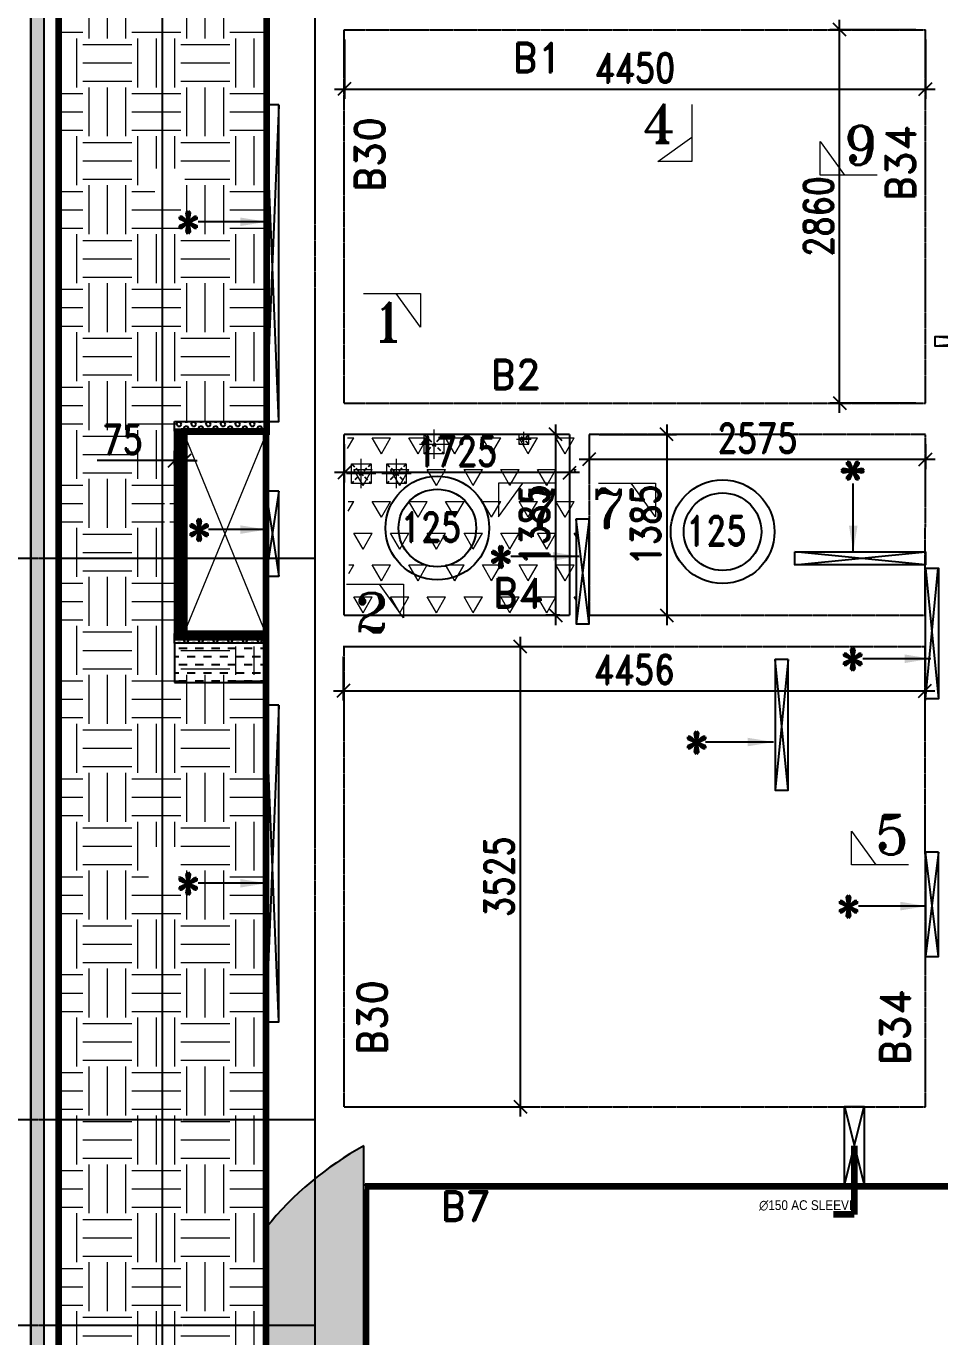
# Model space of a CAD drawing. Header units: millimetres. Extents: x 2061841 to 105821645, y -77612 to 48520811.
# Drawn here: x 2436420 to 2443415, y 28363 to 38402 of the extents above; entities that cross this region are included whole.
import ezdxf

# ---------------------------------------------------------------- set-up
doc = ezdxf.new("R2010")
doc.units = ezdxf.units.MM
doc.header["$LTSCALE"] = 10
doc.header["$MEASUREMENT"] = 0
for name, pattern in [('$0$HIDDEN', [0.375, 0.25, -0.125]), ('CENTER', [2, 1.25, -0.25, 0.25, -0.25]), ('HIDDEN2', [4.7625, 3.175, -1.5875])]:
    doc.linetypes.add(name, pattern=pattern)
for name, color, linetype, lineweight in [('0-PL-DP CUTOUT', 32, 'Continuous', 9), ('s-opening text', 4, 'Continuous', 9), ('SEC-LINE', 1, 'Continuous', 15), ('VIN SUNK HATCH', 8, 'Continuous', 0), ('VIN_COLUMN HATCH', 33, 'Continuous', 20), ('VIN_CUT OUT', 6, 'Continuous', 9)]:
    doc.layers.add(name, color=color, linetype=linetype, lineweight=lineweight)
for name, color, linetype in [('A-Comments', 30, 'Continuous'), ('A-FLOR-HIDN', 8, 'HIDDEN2'), ('A-Grid-Tower', 8, 'CENTER'), ('A-HATCH', 8, 'Continuous'), ('BEAM NO', 2, 'Continuous'), ('khuraa', 6, 'Continuous'), ('S-OPENING', 6, 'Continuous'), ('SLEEVE 150 NEW', 51, 'Continuous'), ('UPSTAND RCC', 171, 'Continuous'), ('VIN_BEAM', 4, 'Continuous'), ('VIN_COLUMN', 1, 'Continuous'), ('VIN_SLAB THK', 2, 'Continuous')]:
    doc.layers.add(name, color=color, linetype=linetype)
doc.styles.add('200', font='romand.shx', dxfattribs={"width": 0.8, "height": 225})
doc.styles.add('KCP', font='', dxfattribs={"width": 0.9, "height": 200})
doc.styles.add('MAH', font='romand.shx', dxfattribs={"height": 210})
doc.styles.add('RT', font='romant.shx', dxfattribs={"height": 250})
doc.styles.add('ST', font='romand.shx', dxfattribs={"height": 4})
doc.styles.add('WD-50', font='ARIALN.TTF', dxfattribs={"height": 150})
doc.styles.get('KCP').set_extended_font_data('Bahnschrift')
doc.dimstyles.new('GR1', dxfattribs={"dimtxt": 225, "dimasz": 125, "dimexe": 125, "dimexo": 100, "dimgap": 50, "dimtad": 1, "dimdec": 0, "dimzin": 3, "dimdsep": 46, "dimtxsty": '200', "dimblk1": 'OBLIQUE', "dimblk2": 'OBLIQUE', "dimsah": 1, "dimcen": 0.0625, "dimdle": 125, "dimclrd": 3, "dimclre": 3, "dimclrt": 2, "dimadec": 0, "dimazin": 0, "dimtfac": 1, "dimtdec": 0, "dimtix": 1, "dimtmove": 0, "dimatfit": 3, "dimfxl": 1, "dimtolj": 1, "dimtzin": 0, "dimarcsym": 0})
doc.dimstyles.new('GR2', dxfattribs={"dimtxt": 225, "dimasz": 100, "dimexe": 75, "dimexo": 75, "dimgap": 50, "dimtad": 1, "dimdec": 0, "dimdsep": 46, "dimtxsty": '200', "dimblk1": 'OBLIQUE', "dimblk2": 'OBLIQUE', "dimsah": 1, "dimcen": 50, "dimdle": 75, "dimclrd": 3, "dimclre": 3, "dimclrt": 2, "dimadec": 0, "dimazin": 0, "dimtfac": 1, "dimtdec": 0, "dimtix": 1, "dimtmove": 0, "dimatfit": 3, "dimldrblk": 'OBLIQUE', "dimfxl": 1, "dimtolj": 1, "dimtzin": 0, "dimarcsym": 0})
doc.dimstyles.new('wd-50', dxfattribs={"dimtxt": 90, "dimasz": 50, "dimexe": 35, "dimexo": 50, "dimgap": 25, "dimtad": 1, "dimrnd": 5, "dimzin": 12, "dimdsep": 46, "dimtxsty": 'WD-50', "dimblk": 'ARCHTICK', "dimblk2": 'ARCHTICK', "dimcen": 50, "dimdle": 35, "dimclrd": 5, "dimclre": 5, "dimclrt": 4, "dimadec": 0, "dimazin": 0, "dimtfac": 1, "dimtmove": 1, "dimatfit": 2, "dimfxl": 1, "dimtolj": 1, "dimtzin": 12, "dimlwd": -1, "dimlwe": -1, "dimarcsym": 0})
pattern_1 = [(0, (-3646.26, 480.24), (375, 375), [375, -375]), (0, (-3646.26, 620.86), (375, 375), [375, -375]), (0, (-3646.26, 761.5), (375, 375), [375, -375]), (90, (-3599.4, 808.36), (-375, 375), [375, -375]), (90, (-3458.76, 808.36), (-375, 375), [375, -375]), (90, (-3318.14, 808.36), (-375, 375), [375, -375])]
pattern_2 = [(0, (2438255.496, 38975.31), (0, 32.47595), [18.75, -37.5]), (120, (2438255.496, 38975.31), (-28.125, -16.23798), [18.75, -37.5]), (60, (2438274.246, 38975.31), (-28.125, 16.23798), [18.75, -37.5])]

# ---------------------------------------------------------------- blocks, each defined once
blk = doc.blocks.new('A$C21A8152F')
at = {"layer": 'SEC-LINE'}
for p, q in [((513, 311), (292, 3)), ((513, 3), (513, 311)), ((-7, 3), (513, 3))]:
    blk.add_line(p, q, dxfattribs=at)
blk = doc.blocks.new('_Oblique')
at = {"color": 0, "linetype": 'ByBlock', "lineweight": -2}
blk.add_line((-0.5, -0.5), (0.5, 0.5), dxfattribs=at)
blk = doc.blocks.new('_ArchTick')
at = {"color": 0, "linetype": 'ByBlock', "const_width": 0.15}
blk.add_lwpolyline([(-0.5, -0.5), (0.5, 0.5)], dxfattribs=at)
blk = doc.blocks.new('*D184')
at = {"layer": 'Defpoints', "color": 0, "transparency": 16777216}
for p in [(2437556, 35075), (2437556, 34964), (2437630, 34964)]:
    blk.add_point(p, dxfattribs=at)
at = {"layer": 'S-OPENING', "color": 3, "lineweight": -2, "transparency": 16777216}
for p, q in [((2437556, 35039), (2437556, 35150)), ((2437630, 35039), (2437630, 35150)), ((2437556, 35075), (2436964, 35075)), ((2437705, 35075), (2437481, 35075)), ((2437630, 35075), (2437730, 35075))]:
    blk.add_line(p, q, dxfattribs=at)
at = {"layer": 'S-OPENING', "color": 3, "linetype": 'ByBlock', "lineweight": -2, "transparency": 16777216, "xscale": 100, "yscale": 100, "zscale": 100}
blk.add_blockref('_Oblique', (2437556, 35075), dxfattribs=at)
at = {"layer": 'S-OPENING', "color": 3, "linetype": 'ByBlock', "lineweight": -2, "transparency": 16777216, "xscale": 100, "yscale": 100, "zscale": 100, "rotation": 180}
blk.add_blockref('_Oblique', (2437630, 35075), dxfattribs=at)
at = {"layer": 'S-OPENING', "color": 2, "transparency": 16777216, "insert": (2437160, 35237), "char_height": 225, "attachment_point": 5, "style": '200'}
blk.add_mtext('\\A1;75', dxfattribs=at)
blk = doc.blocks.new('OBLIQUE')
blk = doc.blocks.new('*D2510')
at = {"layer": 'A-HATCH', "color": 3, "lineweight": -2, "transparency": 16777216}
for p, q in [((2443231, 38375), (2442573, 38375)), ((2442648, 35440), (2442648, 38450)), ((2443231, 35515), (2442573, 35515))]:
    blk.add_line(p, q, dxfattribs=at)
at = {"layer": 'Defpoints', "color": 0, "transparency": 16777216}
for p in [(2442648, 38375), (2443306, 38375, -643584), (2443306, 35515, -643584)]:
    blk.add_point(p, dxfattribs=at)
at = {"layer": 'A-HATCH', "color": 3, "lineweight": -2, "transparency": 16777216, "xscale": 100, "yscale": 100, "zscale": 100}
for p, rotation in [((2442648, 38375), 90), ((2442648, 35515), 270)]:
    blk.add_blockref('_Oblique', p, dxfattribs=dict(at, rotation=rotation))
at = {"layer": 'A-HATCH', "color": 2, "transparency": 16777216, "insert": (2442486, 36945), "char_height": 225, "attachment_point": 5, "rotation": 90, "style": '200'}
blk.add_mtext('\\A1;2860', dxfattribs=at)
blk = doc.blocks.new('*D2511')
at = {"layer": 'A-HATCH', "color": 3, "lineweight": -2, "transparency": 16777216}
for p, q in [((2438856, 38300), (2438856, 37846)), ((2443306, 38300), (2443306, 37846)), ((2438781, 37921), (2443381, 37921))]:
    blk.add_line(p, q, dxfattribs=at)
at = {"layer": 'Defpoints', "color": 0, "transparency": 16777216}
for p in [(2438856, 38375, -643584), (2443306, 38375, -643584), (2443306, 37921)]:
    blk.add_point(p, dxfattribs=at)
at = {"layer": 'A-HATCH', "color": 3, "lineweight": -2, "transparency": 16777216, "xscale": 100, "yscale": 100, "zscale": 100, "rotation": 180}
blk.add_blockref('_Oblique', (2438856, 37921), dxfattribs=at)
at = {"layer": 'A-HATCH', "color": 3, "lineweight": -2, "transparency": 16777216, "xscale": 100, "yscale": 100, "zscale": 100}
blk.add_blockref('_Oblique', (2443306, 37921), dxfattribs=at)
at = {"layer": 'A-HATCH', "color": 2, "transparency": 16777216, "insert": (2441081, 38083), "char_height": 225, "attachment_point": 5, "style": '200'}
blk.add_mtext('\\A1;4450', dxfattribs=at)
blk = doc.blocks.new('*D2516')
at = {"layer": 'A-HATCH', "color": 3, "lineweight": -2, "transparency": 16777216}
for p, q in [((2440730, 35200), (2440730, 35009)), ((2443306, 35200), (2443306, 35009)), ((2443381, 35084), (2440655, 35084))]:
    blk.add_line(p, q, dxfattribs=at)
at = {"layer": 'Defpoints', "color": 0, "transparency": 16777216}
for p in [(2440730, 35275, -643584), (2443306, 35275, -643584), (2440730, 35084)]:
    blk.add_point(p, dxfattribs=at)
at = {"layer": 'A-HATCH', "color": 3, "lineweight": -2, "transparency": 16777216, "xscale": 100, "yscale": 100, "zscale": 100, "rotation": 180}
blk.add_blockref('_Oblique', (2440730, 35084), dxfattribs=at)
at = {"layer": 'A-HATCH', "color": 3, "lineweight": -2, "transparency": 16777216, "xscale": 100, "yscale": 100, "zscale": 100}
blk.add_blockref('_Oblique', (2443306, 35084), dxfattribs=at)
at = {"layer": 'A-HATCH', "color": 2, "transparency": 16777216, "insert": (2442018, 35246), "char_height": 225, "attachment_point": 5, "style": '200'}
blk.add_mtext('\\A1;2575', dxfattribs=at)
blk = doc.blocks.new('*D2517')
at = {"layer": 'A-HATCH', "color": 3, "lineweight": -2, "transparency": 16777216}
for p, q in [((2440474, 35350), (2440474, 33815)), ((2440506, 35275), (2440399, 35275)), ((2440506, 33890), (2440399, 33890))]:
    blk.add_line(p, q, dxfattribs=at)
at = {"layer": 'Defpoints', "color": 0, "transparency": 16777216}
for p in [(2440581, 35275, -643584), (2440474, 33890), (2440581, 33890, -643584)]:
    blk.add_point(p, dxfattribs=at)
at = {"layer": 'A-HATCH', "color": 3, "lineweight": -2, "transparency": 16777216, "xscale": 100, "yscale": 100, "zscale": 100}
for p, rotation in [((2440474, 35275), 90), ((2440474, 33890), 270)]:
    blk.add_blockref('_Oblique', p, dxfattribs=dict(at, rotation=rotation))
at = {"layer": 'A-HATCH', "color": 2, "transparency": 16777216, "insert": (2440312, 34583), "char_height": 225, "attachment_point": 5, "rotation": 90, "style": '200'}
blk.add_mtext('\\A1;1385', dxfattribs=at)
blk = doc.blocks.new('*D2518')
at = {"layer": 'A-HATCH', "color": 3, "lineweight": -2, "transparency": 16777216}
for p, q in [((2441325, 35350), (2441325, 33815)), ((2440806, 35275), (2441400, 35275)), ((2440806, 33890), (2441400, 33890))]:
    blk.add_line(p, q, dxfattribs=at)
at = {"layer": 'Defpoints', "color": 0, "transparency": 16777216}
for p in [(2440731, 35275, -643584), (2440731, 33890, -643584), (2441325, 33890)]:
    blk.add_point(p, dxfattribs=at)
at = {"layer": 'A-HATCH', "color": 3, "lineweight": -2, "transparency": 16777216, "xscale": 100, "yscale": 100, "zscale": 100}
for p, rotation in [((2441325, 35275), 90), ((2441325, 33890), 270)]:
    blk.add_blockref('_Oblique', p, dxfattribs=dict(at, rotation=rotation))
at = {"layer": 'A-HATCH', "color": 2, "transparency": 16777216, "insert": (2441163, 34583), "char_height": 225, "attachment_point": 5, "rotation": 90, "style": '200'}
blk.add_mtext('\\A1;1385', dxfattribs=at)
blk = doc.blocks.new('*D2519')
at = {"layer": 'A-HATCH', "color": 3, "lineweight": -2, "transparency": 16777216}
for p, q in [((2438855, 35200), (2438855, 34908)), ((2440581, 35200), (2440581, 34908)), ((2440656, 34983), (2438780, 34983))]:
    blk.add_line(p, q, dxfattribs=at)
at = {"layer": 'Defpoints', "color": 0, "transparency": 16777216}
for p in [(2438855, 35275, -643584), (2440581, 35275, -643584), (2438855, 34983)]:
    blk.add_point(p, dxfattribs=at)
at = {"layer": 'A-HATCH', "color": 3, "lineweight": -2, "transparency": 16777216, "xscale": 100, "yscale": 100, "zscale": 100, "rotation": 180}
blk.add_blockref('_Oblique', (2438855, 34983), dxfattribs=at)
at = {"layer": 'A-HATCH', "color": 3, "lineweight": -2, "transparency": 16777216, "xscale": 100, "yscale": 100, "zscale": 100}
blk.add_blockref('_Oblique', (2440581, 34983), dxfattribs=at)
at = {"layer": 'A-HATCH', "color": 2, "transparency": 16777216, "insert": (2439718, 35145), "char_height": 225, "attachment_point": 5, "style": '200'}
blk.add_mtext('\\A1;1725', dxfattribs=at)
blk = doc.blocks.new('*D2528')
at = {"layer": 'A-HATCH', "color": 3, "lineweight": -2, "transparency": 16777216}
for p, q in [((2438848, 33575), (2438848, 33236)), ((2443303, 33575), (2443303, 33236)), ((2438773, 33311), (2443378, 33311))]:
    blk.add_line(p, q, dxfattribs=at)
at = {"layer": 'Defpoints', "color": 0, "transparency": 16777216}
for p in [(2438848, 33650, -643584), (2443303, 33650, -643584), (2443303, 33311)]:
    blk.add_point(p, dxfattribs=at)
at = {"layer": 'A-HATCH', "color": 3, "lineweight": -2, "transparency": 16777216, "xscale": 100, "yscale": 100, "zscale": 100, "rotation": 180}
blk.add_blockref('_Oblique', (2438848, 33311), dxfattribs=at)
at = {"layer": 'A-HATCH', "color": 3, "lineweight": -2, "transparency": 16777216, "xscale": 100, "yscale": 100, "zscale": 100}
blk.add_blockref('_Oblique', (2443303, 33311), dxfattribs=at)
at = {"layer": 'A-HATCH', "color": 2, "transparency": 16777216, "insert": (2441075, 33474), "char_height": 225, "attachment_point": 5, "style": '200'}
blk.add_mtext('\\A1;4456', dxfattribs=at)
blk = doc.blocks.new('*D2529')
at = {"layer": 'A-HATCH', "color": 3, "lineweight": -2, "transparency": 16777216}
for p, q in [((2438931, 33650), (2440279, 33650)), ((2440204, 30050), (2440204, 33725)), ((2438931, 30125), (2440279, 30125))]:
    blk.add_line(p, q, dxfattribs=at)
at = {"layer": 'Defpoints', "color": 0, "transparency": 16777216}
for p in [(2438856, 33650, -643584), (2440204, 33650), (2438856, 30125, -643584)]:
    blk.add_point(p, dxfattribs=at)
at = {"layer": 'A-HATCH', "color": 3, "lineweight": -2, "transparency": 16777216, "xscale": 100, "yscale": 100, "zscale": 100}
for p, rotation in [((2440204, 33650), 90), ((2440204, 30125), 270)]:
    blk.add_blockref('_Oblique', p, dxfattribs=dict(at, rotation=rotation))
at = {"layer": 'A-HATCH', "color": 2, "transparency": 16777216, "insert": (2440041, 31888), "char_height": 225, "attachment_point": 5, "rotation": 90, "style": '200'}
blk.add_mtext('\\A1;3525', dxfattribs=at)
blk = doc.blocks.new('*D2622')
at = {"layer": 'A-HATCH', "color": 3, "lineweight": -2, "transparency": 16777216}
for p, q in [((2436744, 39859), (2437536, 39859)), ((2437461, 39934), (2437461, 1480)), ((2436744, 1555), (2437536, 1555))]:
    blk.add_line(p, q, dxfattribs=at)
at = {"layer": 'Defpoints', "color": 0, "transparency": 16777216}
for p in [(2436669, 39859), (2436669, 1555), (2437461, 1555)]:
    blk.add_point(p, dxfattribs=at)
at = {"layer": 'A-HATCH', "color": 3, "lineweight": -2, "transparency": 16777216, "xscale": 100, "yscale": 100, "zscale": 100}
for p, rotation in [((2437461, 39859), 90), ((2437461, 1555), 270)]:
    blk.add_blockref('_Oblique', p, dxfattribs=dict(at, rotation=rotation))
at = {"layer": 'A-HATCH', "color": 2, "transparency": 16777216, "insert": (2437299, 20707), "char_height": 225, "attachment_point": 5, "rotation": 90, "style": '200'}
blk.add_mtext('\\A1;38304', dxfattribs=at)

msp = doc.modelspace()

# ---------------------------------------------------------------- hatches: boundary and pattern name
at = {"layer": 'A-Comments'}
h = msp.add_hatch(dxfattribs=at)
h.set_pattern_fill('HONEY', color=81, scale=200)
h.set_pattern_definition([(0, (-117649.42, -156143.888), (37.5, 21.6506351), [25, -50]), (120, (-117649.42, -156143.888), (-37.5, 21.6506351), [25, -50]), (60, (-117649.42, -156143.888), (8e-15, 43.30127019), [-50, 25])])
edge = h.paths.add_edge_path()
edge.add_line((2449110.5, 38975.3), (2449010.5, 38975.3))
edge.add_line((2449010.5, 38975.3), (2449010.5, 40275.3))
edge.add_arc((2448610.5, 40275.3), 400, 0.00009, 90.00001)
edge.add_line((2448610.5, 40675.3), (2437455.5, 40675.3))
edge.add_arc((2437455.5, 39775.3), 900, 90, 180)
edge.add_line((2436555.5, 39775.3), (2436555.5, 22925.3))
edge.add_line((2436555.5, 22925.3), (2436455.5, 22925.3))
edge.add_line((2436455.5, 22925.3), (2436455.5, 39775.3))
edge.add_arc((2437455.5, 39775.3), 1000, 90, 180, ccw=False)
edge.add_line((2437455.5, 40775.3), (2448610.5, 40775.3))
edge.add_arc((2448610.5, 40275.3), 500, 0.00008, 90, ccw=False)
edge.add_line((2449110.5, 40275.3), (2449110.5, 38975.3))
h = msp.add_hatch(dxfattribs=at)
h.set_pattern_fill('HONEY', color=81, scale=200)
h.set_pattern_definition([(0, (-117649.42, -156143.888), (37.5, 21.6506351), [25, -50]), (120, (-117649.42, -156143.888), (-37.5, 21.6506351), [25, -50]), (60, (-117649.42, -156143.888), (8e-15, 43.30127019), [-50, 25])])
edge = h.paths.add_edge_path()
edge.add_line((2449110.5, 38975.3), (2449010.5, 38975.3))
edge.add_line((2449010.5, 38975.3), (2449010.5, 40275.3))
edge.add_arc((2448610.5, 40275.3), 400, 0.00009, 90.00001)
edge.add_line((2448610.5, 40675.3), (2437455.5, 40675.3))
edge.add_arc((2437455.5, 39775.3), 900, 90, 180)
edge.add_line((2436555.5, 39775.3), (2436555.5, 22925.3))
edge.add_line((2436555.5, 22925.3), (2436455.5, 22925.3))
edge.add_line((2436455.5, 22925.3), (2436455.5, 39775.3))
edge.add_arc((2437455.5, 39775.3), 1000, 90, 180, ccw=False)
edge.add_line((2437455.5, 40775.3), (2448610.5, 40775.3))
edge.add_arc((2448610.5, 40275.3), 500, 0.00008, 90, ccw=False)
edge.add_line((2449110.5, 40275.3), (2449110.5, 38975.3))
at = {"layer": 'khuraa'}
h = msp.add_hatch(dxfattribs=at)
h.set_pattern_fill('DASH', color=256, scale=500, angle=180)
h.set_pattern_definition([(180, (-230661.114, -97178.28), (-62.5, -62.5), [62.5, -62.5])])
h.paths.add_polyline_path([(2437555.5, 33675.2), (2438255.5, 33675.3), (2438255.5, 33375.3), (2437555.5, 33375.2)])
at = {"layer": 'UPSTAND RCC'}
h = msp.add_hatch(dxfattribs=at)
h.set_pattern_fill('HEX', color=256, scale=150)
h.set_pattern_definition(pattern_2)
h.paths.add_polyline_path([(2437555.5, 35375.3), (2438255.5, 35375.3), (2438255.5, 35300.3), (2437555.5, 35300.3), (2437555.5, 35375.3)])
h = msp.add_hatch(dxfattribs=at)
h.set_pattern_fill('HEX', color=256, scale=150)
h.set_pattern_definition(pattern_2)
h.paths.add_polyline_path([(2437555.5, 33750.3), (2437630.5, 33750.3), (2437630.5, 35300.3), (2437555.5, 35300.3), (2437555.5, 33750.3)])
h = msp.add_hatch(dxfattribs=at)
h.set_pattern_fill('HEX', color=256, scale=150)
h.set_pattern_definition(pattern_2)
h.paths.add_polyline_path([(2437555.5, 33750.3), (2438255.5, 33750.3), (2438255.5, 33675.3), (2437555.5, 33675.3), (2437555.5, 33750.3)])
at = {"layer": 'VIN SUNK HATCH'}
h = msp.add_hatch(dxfattribs=at)
h.set_pattern_fill('EARTH', color=8, scale=1500)
h.set_pattern_definition(pattern_1)
edge = h.paths.add_edge_path()
edge.add_line((2436655.5, 39775.3), (2436670.5, 33650.3))
edge.add_line((2436670.5, 33650.3), (2437580.5, 33650.3))
edge.add_line((2437580.5, 33650.3), (2437555.6, 33800.3))
edge.add_line((2437555.6, 33800.3), (2437555.6, 35225.3))
edge.add_line((2437555.6, 35225.3), (2437580.5, 35375.3))
edge.add_line((2437580.5, 35375.3), (2438280.5, 35375.3))
edge.add_line((2438280.5, 35375.3), (2438280.5, 35775.2))
edge.add_line((2438280.5, 35775.2), (2438280.4, 35772.2))
edge.add_line((2438280.4, 35772.2), (2438280.4, 37575.3))
edge.add_line((2438280.4, 37575.3), (2438280.5, 37575.3))
edge.add_line((2438280.5, 37575.3), (2438280.5, 38975.3))
edge.add_line((2438280.5, 38975.3), (2440905.5, 38975.3))
edge.add_line((2440905.5, 38975.3), (2443405.5, 38975.3))
edge.add_line((2443405.5, 38975.3), (2443405.5, 39225.3))
edge.add_line((2443405.5, 39225.3), (2444696.7, 39225.3))
edge.add_line((2444696.7, 39225.3), (2445136.2, 39225.3))
edge.add_line((2445136.2, 39225.3), (2445355.5, 39225.3))
edge.add_line((2445355.5, 39225.3), (2445355.5, 38975.3))
edge.add_line((2445355.5, 38975.3), (2445380.5, 38975.3))
edge.add_line((2445380.5, 38975.3), (2447930.5, 38975.3))
edge.add_line((2447930.5, 38975.3), (2448910.5, 38975.3))
edge.add_line((2448910.5, 38975.3), (2448910.5, 40275.3))
edge.add_arc((2448610.5, 40275.3), 300, 360, 450)
edge.add_line((2448610.5, 40575.3), (2437409, 40573.9))
edge.add_arc((2437454.7, 39776.1), 799.2, 93.27365, 180.05688)
edge = h.paths.add_edge_path(flags=16)
edge.add_arc((2442968.6, 39899.4), 447.1, 0, 180, ccw=False)
edge.add_arc((2442968.6, 39899.4), 447.1, 180, 360, ccw=False)
edge = h.paths.add_edge_path(flags=0)
edge.add_arc((2442968.6, 39899.4), 347.1, 0, 180, ccw=False)
edge.add_arc((2442968.6, 39899.4), 347.1, 180, 360, ccw=False)
h.paths.add_polyline_path([(2437480.1, 34235.6), (2437518.7, 34235.6), (2437518.7, 34835.6), (2437480.1, 34835.6)], flags=16)
h.paths.add_polyline_path([(2437405.8, 37054.6), (2437634.4, 37054.6), (2437634.4, 37311.7), (2437405.8, 37311.7)], flags=16)
h.paths.add_polyline_path([(2445657.8, 39839.1), (2445657.8, 39610.5)], flags=16)
h.paths.add_polyline_path([(2441636.6, 39839.1), (2441636.6, 39610.5), (2441684.5, 39610.5), (2441684.5, 39839.1)], flags=16)
h.paths.add_polyline_path([(2442611, 39703), (2443378.8, 39703), (2443378.8, 40078), (2442611, 40078)], flags=16)
h = msp.add_hatch(dxfattribs=at)
h.set_pattern_fill('TRIANG', color=8, scale=750)
h.set_pattern_definition([(60, (1672873.74, -43545.7), (-140.625, 243.569645), [140.625, -140.625]), (120, (1672873.74, -43545.7), (-281.25, 2e-07), [140.625, -140.625]), (0, (1672803.42, -43423.93), (140.625, 243.569645), [140.625, -140.625])])
edge = h.paths.add_edge_path()
edge.add_line((2438880.9, 35172.2), (2438894.3, 33890.3))
edge.add_line((2438894.3, 33890.3), (2440630.5, 33890.3))
edge.add_line((2440630.5, 33890.3), (2440630.5, 35275.3))
edge.add_line((2440630.5, 35275.3), (2438880.9, 35275.3))
h = msp.add_hatch(dxfattribs=at)
h.set_pattern_fill('EARTH', color=8, scale=1500)
h.set_pattern_definition(pattern_1)
h.paths.add_polyline_path([(2438629.9, 27675), (2438280.5, 27675), (2438280.5, 29495.8), (2438280.5, 30300.3), (2438280.5, 30500.3), (2438280.4, 30500.3), (2438280.4, 32900.3), (2438280.4, 33650.3), (2436655.5, 33650.3), (2436655.5, 19575.3), (2437855.5, 19575.3), (2437855.6, 19975.3), (2438255.6, 19975.3), (2438255.5, 22925.3), (2438255.5, 23725.3), (2438629.9, 23725.3)])
edge = h.paths.add_edge_path(flags=16)
edge.add_arc((2437599.7, 26411.3), 447.1, 180, 360, ccw=False)
edge.add_arc((2437599.7, 26411.3), 447.1, 0, 180, ccw=False)
edge = h.paths.add_edge_path(flags=0)
edge.add_arc((2437599.7, 26411.3), 347.1, 180, 360, ccw=False)
edge.add_arc((2437599.7, 26411.3), 347.1, 0, 180, ccw=False)
h.paths.add_polyline_path([(2437257.5, 21838), (2437486, 21838), (2437486, 22095.2), (2437257.5, 22095.2)], flags=16)
h.paths.add_polyline_path([(2438254.2, 25358), (2438234.5, 25358), (2438234.5, 25615.1), (2438254.2, 25615.1)], flags=16)
h.paths.add_polyline_path([(2437356.6, 31859.6), (2437585.1, 31859.6), (2437585.1, 32116.7), (2437356.6, 32116.7)], flags=16)
h.paths.add_polyline_path([(2437242.1, 26214.8), (2438010, 26214.8), (2438010, 26589.8), (2437242.1, 26589.8)], flags=16)
at = {"layer": 'VIN_COLUMN HATCH'}
h = msp.add_hatch(color=256, dxfattribs=at)
h.dxf.hatch_style = 1
edge = h.paths.add_edge_path()
edge.add_arc((2440348.1, 27478.2), 2704, 119.76981, 140.70384)
edge.add_line((2438255.5, 29190.7), (2438255.5, 27675.3))
edge.add_line((2438255.5, 27675.3), (2439005.5, 27675.3))
edge.add_line((2439005.5, 27675.3), (2439005.5, 29825.3))
h = msp.add_hatch(color=256, dxfattribs=at)
h.dxf.hatch_style = 1
edge = h.paths.add_edge_path()
edge.add_arc((2440204.5, 27631.3), 2500, 118.65902, 141.22334)
edge.add_line((2438255.5, 29197), (2438255.5, 27675.3))
edge.add_line((2438255.5, 27675.3), (2439005.5, 27675.3))
edge.add_line((2439005.5, 27675.3), (2439005.5, 29707.9))
edge.add_line((2439005.5, 29707.9), (2439005.5, 29825))

# ---------------------------------------------------------------- linework, layer by layer
at = {"layer": '0-PL-DP CUTOUT', "color": 32, "ltscale": 15, "extrusion": (8.41183e-09, 2.01816e-08, 1)}
for p, q in [((2439542.9, 35087.7, -643584.3), (2439542.9, 35312.7, -643584.3)), ((2439430.4, 35200.2, -643584.3), (2439655.4, 35200.2, -643584.3)), ((2438985.5, 34862.7, -643584.3), (2438985.5, 35087.7, -643584.3)), ((2439255.5, 34862.7, -643584.3), (2439255.5, 35087.7, -643584.3)), ((2438873, 34975.2, -643584.3), (2439098, 34975.2, -643584.3)), ((2439143, 34975.2, -643584.3), (2439368, 34975.2, -643584.3))]:
    msp.add_line(p, q, dxfattribs=at)
at = {"layer": '0-PL-DP CUTOUT', "color": 32, "ltscale": 15, "extrusion": (2.01816e-08, 8.41183e-09, 1)}
for p, q in [((2440230.3, 35181.5, -643584.3), (2440230.3, 35294, -643584.3)), ((2440174, 35237.7, -643584.3), (2440286.5, 35237.7, -643584.3))]:
    msp.add_line(p, q, dxfattribs=at)
at = {"layer": '0-PL-DP CUTOUT', "color": 32, "extrusion": (8.41183e-09, 2.01816e-08, 1), "elevation": -643584.3}
for points in [[(2439617.9, 35275.3), (2439617.9, 35125.3), (2439467.9, 35125.3), (2439467.9, 35275.3)], [(2439060.5, 35050.3), (2439060.5, 34900.3), (2438910.5, 34900.3), (2438910.5, 35050.3)], [(2439330.5, 35050.3), (2439330.5, 34900.3), (2439180.5, 34900.3), (2439180.5, 35050.3)]]:
    msp.add_lwpolyline(points, close=True, dxfattribs=at)
at = {"layer": '0-PL-DP CUTOUT', "color": 32, "extrusion": (2.01816e-08, 8.41183e-09, 1), "elevation": -643584.2}
msp.add_lwpolyline([(2440267.8, 35275.2), (2440192.8, 35275.2), (2440192.8, 35200.2), (2440267.8, 35200.2)], close=True, dxfattribs=at)
at = {"layer": 'A-Comments', "color": 81, "elevation": -643584.3}
msp.add_lwpolyline([(2449110.5, 38975.3), (2449010.5, 38975.3), (2449010.5, 40275.3, 0.4142131), (2448610.5, 40675.3), (2437455.5, 40675.3, 0.4142136), (2436555.5, 39775.3), (2436555.5, 22925.3), (2436455.5, 22925.3), (2436455.5, 39775.3, -0.4142136), (2437455.5, 40775.3), (2448610.5, 40775.3, -0.4142131), (2449110.5, 40275.3)], format="xyb", close=True, dxfattribs=at)
msp.add_lwpolyline([(2449110.5, 38975.3), (2449010.5, 38975.3), (2449010.5, 40275.3, 0.4142131), (2448610.5, 40675.3), (2437455.5, 40675.3, 0.4142136), (2436555.5, 39775.3), (2436555.5, 22925.3), (2436455.5, 22925.3), (2436455.5, 39775.3, -0.4142136), (2437455.5, 40775.3), (2448610.5, 40775.3, -0.4142131), (2449110.5, 40275.3)], format="xyb", close=True, dxfattribs=at)
at = {"layer": 'A-FLOR-HIDN', "color": 32, "extrusion": (8.41183e-09, 2.01816e-08, 1)}
for p, q in [((2439617.9, 35275.2, -643584.3), (2439467.9, 35125.2, -643584.3)), ((2439467.9, 35275.2, -643584.3), (2439617.9, 35125.2, -643584.3)), ((2439060.5, 35050.2, -643584.3), (2438910.5, 34900.2, -643584.3)), ((2438910.5, 35050.2, -643584.3), (2439060.5, 34900.2, -643584.3)), ((2439330.5, 35050.2, -643584.3), (2439180.5, 34900.2, -643584.3)), ((2439180.5, 35050.2, -643584.3), (2439330.5, 34900.2, -643584.3))]:
    msp.add_line(p, q, dxfattribs=at)
at = {"layer": 'A-FLOR-HIDN', "color": 32, "extrusion": (2.01816e-08, 8.41183e-09, 1)}
for p, q in [((2440267.8, 35275.2, -643584.3), (2440192.8, 35200.2, -643584.3)), ((2440267.8, 35200.2, -643584.3), (2440192.8, 35275.2, -643584.3))]:
    msp.add_line(p, q, dxfattribs=at)
at = {"layer": 'A-Grid-Tower'}
for p, q in [((2438630.5, 42156.9, -643584.3), (2438630.5, 675.3, -643584.3)), ((2438630.5, 34325.3, -643584.3), (2434542.2, 34325.3, -643584.3)), ((2438630.5, 30025.3, -643584.3), (2435270.1, 30025.3, -643584.3)), ((2438630.5, 28450.3, -643584.3), (2435270.1, 28450.3, -643584.3))]:
    msp.add_line(p, q, dxfattribs=at)
at = {"layer": 'A-HATCH', "color": 1, "const_width": 50}
for points in [[(2448638.7, 40551.9), (2437339.5, 40551.9), (2437339.5, 40551.9, 0.3412074), (2436669.3, 39858.6), (2436669.3, 1555.1, 0.3162385)], [(2438256.2, 27657), (2438256.2, 33721.4), (2437581.4, 33721.4), (2437581.4, 35296.8), (2438260.8, 35296.8), (2438260.8, 38982.1), (2443309.1, 38982.1), (2443309.1, 39272.5), (2445440.6, 39272.5), (2445440.6, 38968.3), (2448916.9, 38968.3), (2448916.9, 40207.1, 0.3948699), (2448607.7, 40551.9)]]:
    msp.add_lwpolyline(points, format="xyb", dxfattribs=at)
at = {"layer": 'A-HATCH', "const_width": 50, "elevation": -643584.3}
msp.add_lwpolyline([(2437630.5, 35300.3), (2438255.5, 35300.3), (2438255.5, 33750.3), (2437630.5, 33750.3), (2437630.5, 35300.3)], dxfattribs=at)
at = {"layer": 'A-HATCH', "color": 3, "const_width": 50}
msp.add_lwpolyline([(2439012.9, 29515.7), (2445846, 29515.7), (2445846, 26813), (2446410.6, 26813), (2446410.6, 23340.8), (2439326.3, 23340.8), (2439326.3, 23749.8), (2439021.1, 23749.8), (2439021.1, 29493.4)], dxfattribs=at)
at = {"layer": 'khuraa', "elevation": -643584.3}
msp.add_lwpolyline([(2437555.5, 33375.3), (2438255.5, 33375.3), (2438255.5, 33675.3), (2437555.5, 33675.3)], close=True, dxfattribs=at)
at = {"layer": 'S-OPENING'}
for p, q in [((2438355.5, 35375.3, -643584.3), (2438255.5, 37800.3, -643584.3)), ((2438355.5, 37800.3, -643584.3), (2438255.5, 35375.3, -643584.3)), ((2443380.5, 36025.3, -643584.3), (2444255.5, 35950.3, -643584.3)), ((2444255.5, 36025.3, -643584.3), (2443380.5, 35950.3, -643584.3)), ((2438355.5, 34840.3, -643584.3), (2438255.5, 34190.8, -643584.3)), ((2438255.5, 34840.3, -643584.3), (2438355.5, 34190.3, -643584.3)), ((2440730.5, 33825.3, -643584.3), (2440630.5, 34625.3, -643584.3)), ((2440730.5, 34625.3, -643584.3), (2440630.5, 33822.1, -643584.3)), ((2443305.5, 34275.3, -643584.3), (2442305.5, 34375.3, -643584.3)), ((2442305.5, 34275.3, -643584.3), (2443305.5, 34375.3, -643584.3)), ((2443305.5, 33250.3, -643584.3), (2443403, 34250.3, -643584.3)), ((2443305.5, 34250.3, -643584.3), (2443405.5, 33250.3, -643584.3)), ((2442255.5, 32550.3, -643584.3), (2442155.5, 33550.3, -643584.3)), ((2442255.5, 33550.3, -643584.3), (2442155.5, 32550.3, -643584.3)), ((2438355.5, 30775.3, -643584.3), (2438255.5, 33200.3, -643584.3)), ((2438355.5, 33200.3, -643584.3), (2438255.5, 30775.3, -643584.3)), ((2443405.5, 31275.3, -643584.3), (2443305.5, 32075.3, -643584.3)), ((2443405.5, 32075.3, -643584.3), (2443305.5, 31275.3, -643584.3))]:
    msp.add_line(p, q, dxfattribs=at)
at = {"layer": 'S-OPENING', "elevation": -643584.3}
for points in [[(2438355.5, 37800.3), (2438255.5, 37800.3), (2438255.5, 35375.3), (2438355.5, 35375.3)], [(2444255.5, 35950.3), (2443380.5, 35950.3), (2443380.5, 36025.3), (2444255.5, 36025.3)], [(2438355.5, 34840.3), (2438255.5, 34840.3), (2438255.5, 34190.3), (2438355.5, 34190.3)], [(2440730.5, 34625.3), (2440630.5, 34625.3), (2440630.5, 33825.3), (2440730.5, 33825.3)], [(2442305.5, 34375.3), (2443305.5, 34375.3), (2443305.5, 34275.3), (2442305.5, 34275.3)], [(2443305.5, 34250.3), (2443405.5, 34250.3), (2443405.5, 33250.3), (2443305.5, 33250.3)], [(2442255.5, 33550.3), (2442155.5, 33550.3), (2442155.5, 32550.3), (2442255.5, 32550.3)], [(2438355.5, 33200.3), (2438255.5, 33200.3), (2438255.5, 30775.3), (2438355.5, 30775.3)], [(2443405.5, 32075.3), (2443305.5, 32075.3), (2443305.5, 31275.3), (2443405.5, 31275.3)]]:
    msp.add_lwpolyline(points, close=True, dxfattribs=at)
at = {"layer": 'SLEEVE 150 NEW'}
for p, q in [((2442684.9, 29527.1, -643584.3), (2442834.9, 30126.2, -643584.3)), ((2442684.9, 30126.2, -643584.3), (2442834.9, 29527.1, -643584.3))]:
    msp.add_line(p, q, dxfattribs=at)
at = {"layer": 'SLEEVE 150 NEW', "elevation": -643584.3}
msp.add_lwpolyline([(2442834.9, 29527.1), (2442684.9, 29527.1), (2442684.9, 30126.2), (2442834.9, 30126.2)], close=True, dxfattribs=at)
at = {"layer": 'UPSTAND RCC', "elevation": -643584.3}
for points in [[(2437555.5, 35375.3), (2438255.5, 35375.3), (2438255.5, 35300.3), (2437555.5, 35300.3)], [(2437555.5, 33750.3), (2437630.5, 33750.3), (2437630.5, 35300.3), (2437555.5, 35300.3)], [(2437555.5, 33750.3), (2438255.5, 33750.3), (2438255.5, 33675.3), (2437555.5, 33675.3)]]:
    msp.add_lwpolyline(points, close=True, dxfattribs=at)
at = {"layer": 'VIN_BEAM'}
for p, q in [((2438255.5, 28886.5, -643584.3), (2438255.5, 38975.3, -643584.3)), ((2438855.8, 33890.3, -643584.3), (2438855.3, 35275.3, -643584.3)), ((2440580.5, 35275.3, -643584.3), (2438855.3, 35275.3, -643584.3)), ((2440580.5, 35275.3, -643584.3), (2440580.5, 33890.3, -643584.3)), ((2438855.8, 33890.3, -643584.3), (2440580.5, 33890.3, -643584.3))]:
    msp.add_line(p, q, dxfattribs=at)
at = {"layer": 'VIN_BEAM', "linetype": '$0$HIDDEN'}
for p, q in [((2438855.5, 38375.3, -643584.3), (2443305.5, 38375.3, -643584.3)), ((2438855.5, 35515.3, -643584.3), (2438855.5, 38375.3, -643584.3)), ((2443305.6, 35515.3, -643584.3), (2443305.5, 38375.3, -643584.3)), ((2438349.2, 35515.3, -643584.3), (2438350.5, 35515.3, -643584.3)), ((2438855.5, 35515.3, -643584.3), (2443305.6, 35515.3, -643584.3)), ((2440730.5, 35275.3, -643584.3), (2440730.5, 33890.3, -643584.3)), ((2443305.9, 35275.3, -643584.3), (2440730.5, 35275.3, -643584.3)), ((2443303.2, 33890.3, -643584.3), (2443305.9, 35275.3, -643584.3)), ((2440730.5, 33890.3, -643584.3), (2443303.2, 33890.3, -643584.3)), ((2438847.7, 33650.3, -643584.3), (2443303.2, 33650.3, -643584.3)), ((2438855.5, 30125.3, -643584.3), (2438855.8, 33650.3, -643584.3)), ((2443306.1, 30125.3, -643584.3), (2443303.2, 33650.3, -643584.3)), ((2438855.5, 30125.3, -643584.3), (2443306.1, 30125.3, -643584.3)), ((2445855.5, 29525.3, -643584.3), (2439005.5, 29525.3, -643584.3))]:
    msp.add_line(p, q, dxfattribs=at)
at = {"layer": 'VIN_BEAM', "elevation": -643584.3}
for points in [[(2449110.5, 38975.3), (2449110.5, 40275.3, 0.4142136), (2448610.5, 40775.3), (2437455.5, 40775.3, 0.4142136), (2436455.5, 39775.3), (2436455.5, 19575.3)], [(2448910.5, 38975.3), (2448910.5, 40275.3, 0.4142136), (2448610.5, 40575.3), (2437455.5, 40575.3, 0.4142136), (2436655.5, 39775.3), (2436655.5, 19575.3)]]:
    msp.add_lwpolyline(points, format="xyb", dxfattribs=at)
at = {"layer": 'VIN_COLUMN', "elevation": -643584.3}
msp.add_lwpolyline([(2439005.5, 29825, 0.098774), (2438255.5, 29197), (2438255.5, 27675.3), (2439005.5, 27675.3)], format="xyb", close=True, dxfattribs=at)
at = {"layer": 'VIN_CUT OUT', "elevation": -643584.3}
msp.add_lwpolyline([(2437630.5, 33750.3), (2438255.5, 33750.3), (2438255.5, 35300.3), (2437630.5, 35300.3)], close=True, dxfattribs=at)
for points in [[(2437638.5, 33769.9), (2438244.1, 35247.1)], [(2438255.5, 33750.3), (2437638.7, 35255.3)]]:
    msp.add_lwpolyline(points, dxfattribs=at)
at = {"layer": 'VIN_SLAB THK', "color": 2, "linetype": 'Continuous', "ltscale": 0.25}
for centre, radius in [((2439568.2, 34558.2, -643584.3), 397.1), ((2439568.2, 34558.2, -643584.3), 297.1), ((2441752, 34530.1, -643584.3), 397.1), ((2441752, 34530.1, -643584.3), 297.1)]:
    msp.add_circle(centre, radius, dxfattribs=at)

# ---------------------------------------------------------------- block references
at = {"layer": 'SEC-LINE', "yscale": 0.8399999998509884, "zscale": 0.8399999998509884}
for p, xscale, rotation in [((2441518, 37797.3, -643584.3), -0.8399999998509884, 89.99999999999991), ((2439007.5, 36358.2, -643584.3), -0.8399999998509884, 180), ((2440466.8, 34904.8, -643584.3), 0.8399999998509884, 180), ((2440806.7, 34904.8, -643584.3), -0.8399999998509884, 180), ((2438878.8, 34130.9, -643584.3), -0.8399999998509884, 180)]:
    msp.add_blockref('A$C21A8152F', p, dxfattribs=dict(at, xscale=xscale, rotation=rotation))
at = {"layer": 'SEC-LINE', "xscale": -0.8399999998509884, "yscale": 0.8399999998509884, "zscale": 0.8399999998509884}
for p in [(2442930.1, 37257.8, -643584.3), (2443170.5, 31975.6, -643584.3)]:
    msp.add_blockref('A$C21A8152F', p, dxfattribs=at)

# ---------------------------------------------------------------- texts
at = {"layer": 'BEAM NO', "color": 4, "style": 'MAH'}
for s, p in [('B1', (2440142, 38049.4, -643584.3)), ('B2', (2439975, 35622.2, -643584.3)), ('B4', (2439992.3, 33948.1, -643584.3)), ('B7', (2439592.6, 29251.3, -643584.3))]:
    msp.add_text(s, height=225, dxfattribs=at).set_placement(p)
for s, p in [('B30', (2439162.3, 37130.5, -643584.3)), ('B34', (2443225.8, 37060.7, -643196.1)), ('B30', (2439181.9, 30519.3, -643584.3)), ('B34', (2443184.7, 30440.6, -643196.1))]:
    msp.add_text(s, height=225, rotation=90, dxfattribs=at).set_placement(p)
at = {"layer": 's-opening text', "style": 'RT', "text_generation_flag": 4}
for rotation, p in [(180, (2437763.6, 36685.8, -643584.3)), (270, (2442963, 35100.3, -643584.3)), (180, (2437846.9, 34327.8, -643584.3)), (180, (2440157.4, 34122.9, -643584.3)), (180, (2442851.1, 33338.5, -643584.3)), (180, (2441656.1, 32700.6, -643584.3)), (180, (2437763.6, 31618.5, -643584.3)), (180, (2442818.6, 31443.5, -643584.3))]:
    msp.add_text('*', height=300, rotation=rotation, dxfattribs=at).set_placement(p)
at = {"layer": 'SEC-LINE', "style": 'RT'}
for s, p in [('4', (2441137, 37508, -643584.3)), ('9', (2442680.1, 37340.1, -643584.3)), ('1 ', (2439065.5, 35987.6, -643584.3)), ('7', (2440237.1, 34558.6, -643584.3)), ('7', (2440750.7, 34558.6, -643584.3)), ('2', (2438936.8, 33760.3, -643584.3)), ('5', (2442920.4, 32057.9, -643584.3))]:
    msp.add_text(s, height=300, dxfattribs=at).set_placement(p)
at = {"layer": 'SLEEVE 150 NEW', "style": 'KCP', "width": 0.9}
msp.add_text('∅150 AC SLEEVE', height=75, dxfattribs=at).set_placement((2442032.1, 29333.7, -644913.7))
at = {"layer": 'VIN_SLAB THK', "color": 2, "linetype": 'Continuous', "ltscale": 0.25, "style": 'ST', "width": 0.8}
for p in [(2439288.4, 34453.3, -643584.3), (2441472.2, 34425.2, -643584.3)]:
    msp.add_text('125', height=225, dxfattribs=at).set_placement(p)

# ---------------------------------------------------------------- dimensions: what is measured, and where the dimension line sits
at = {"layer": 'A-HATCH'}
for base, p1, p2, picture, middle in [((2437461.0748, 1555.0661), (2436669.3117, 39858.6171), (2436669.3117, 1555.0661), '*D2622', (2437298.5748, 20706.8416)), ((2442648.1, 38375.3), (2443305.6, 35515.3, -643584.3), (2443305.5, 38375.3, -643584.3), '*D2510', (2442485.6, 36945.3)), ((2440474.4, 33890.3), (2440580.5, 35275.3, -643584.3), (2440580.5, 33890.3, -643584.3), '*D2517', (2440311.9, 34582.8)), ((2441325.4, 33890.3), (2440730.5, 35275.3, -643584.3), (2440730.5, 33890.3, -643584.3), '*D2518', (2441162.9, 34582.8)), ((2440203.7, 33650.3), (2438855.5, 30125.3, -643584.3), (2438855.8, 33650.3, -643584.3), '*D2529', (2440041.2, 31887.8))]:
    dim = msp.add_linear_dim(base=base, p1=p1, p2=p2, angle=90, dimstyle='GR2', override={"dimldrblk": 'OBLIQUE'}, dxfattribs=at)
    dim.commit()
    dim.dimension.update_dxf_attribs({"geometry": picture, "text_midpoint": middle})
for base, p1, p2, picture, middle in [((2443305.5, 37920.9), (2438855.5, 38375.3, -643584.3), (2443305.5, 38375.3, -643584.3), '*D2511', (2441080.5, 38083.4)), ((2440730.5, 35083.8), (2443305.9, 35275.3, -643584.3), (2440730.5, 35275.3, -643584.3), '*D2516', (2442018.2, 35246.3)), ((2438855.3, 34982.8), (2440580.5, 35275.3, -643584.3), (2438855.3, 35275.3, -643584.3), '*D2519', (2439717.9, 35145.3)), ((2443303.2283, 33311.1388), (2438847.665, 33650.3466, -643584.2959), (2443303.2283, 33650.3466, -643584.296), '*D2528', (2441075.4467, 33473.6388))]:
    dim = msp.add_linear_dim(base=base, p1=p1, p2=p2, dimstyle='GR2', override={"dimldrblk": 'OBLIQUE'}, dxfattribs=at)
    dim.commit()
    dim.dimension.update_dxf_attribs({"geometry": picture, "text_midpoint": middle})
at = {"layer": 'S-OPENING'}
dim = msp.add_linear_dim(base=(2437555.6, 35074.8, -643584.3), p1=(2437630.5, 34963.5, -643584.3), p2=(2437555.6, 34963.5, -643584.3), dimstyle='GR2', override={"dimldrblk": 'OBLIQUE'}, dxfattribs=at)
dim.commit()
dim.dimension.update_dxf_attribs({"geometry": '*D184', "text_midpoint": (2437159.9, 35074.8, -643584.3), "dimtype": 160})

# ---------------------------------------------------------------- leaders
at = {"layer": 's-opening text'}
for points in [[(2438259.2, 36904, -643584.3), (2437737.2, 36904, -643584.3)], [(2442752.6, 34376.1, -643584.3), (2442752.6, 34898.1, -643584.3)], [(2438259.2, 34546.1, -643584.3), (2437816.4, 34546.1, -643584.3)], [(2440653, 34341.2, -643584.3), (2440131, 34341.2, -643584.3)], [(2443346.7, 33556.8, -643584.3), (2442824.7, 33556.8, -643584.3)], [(2442143, 32918.8, -643584.3), (2441621, 32918.8, -643584.3)], [(2438259.2, 31836.8, -643584.3), (2437737.2, 31836.8, -643584.3)], [(2443314.2, 31661.8, -643584.3), (2442792.2, 31661.8, -643584.3)]]:
    msp.add_leader(points, dimstyle='GR1', override={"dimasz": 200, "dimtad": 0, "dimfxl": 125}, dxfattribs=at)
at = {"layer": 'SLEEVE 150 NEW'}
msp.add_leader([(2442759.9, 29826.6, -643584.3), (2442759.9, 29299.2, -643584.3), (2442601, 29299.2, -643584.3)], dimstyle='wd-50', override={"dimscale": 1, "dimtxt": 200, "dimasz": 50, "dimgap": 25, "dimtad": 0, "dimtxsty": 'KCP', "dimclrd": 256, "dimlwd": 65535}, dxfattribs=at)

doc.saveas('drawing.dxf')
